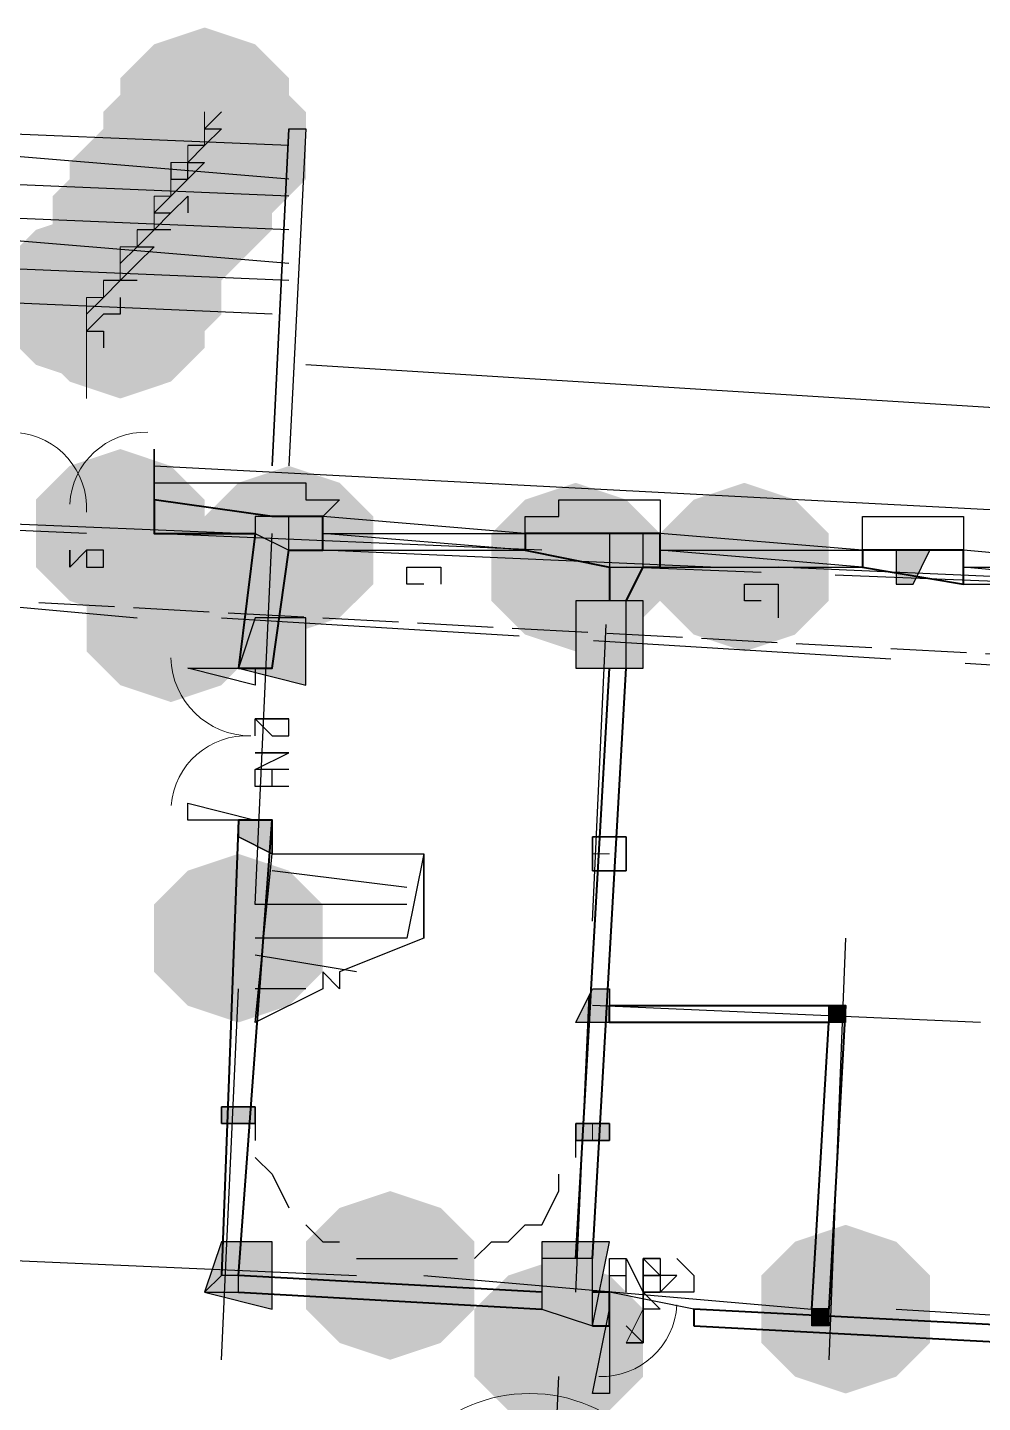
# Model space of a CAD drawing. Header units: millimetres. Extents: x 1542 to 2698, y 1376 to 2197.
# Drawn here: x 1724.28 to 1734.35, y 1835.37 to 1849.87 of the extents above; entities that cross this region are included whole.
import ezdxf

# ---------------------------------------------------------------- set-up
doc = ezdxf.new("R2010")
doc.units = ezdxf.units.MM
doc.linetypes.add('PDF_IMPORT', pattern=[1, 0.8, -0.2])
for name, color, linetype in [('PDF_0', 7, 'Continuous'), ('PDF_COLU', 7, 'Continuous'), ('PDF_COLU_GZ', 7, 'Continuous'), ('PDF_COLU_GZ_HATCH', 6, 'Continuous'), ('PDF_DOTE', 1, 'Continuous'), ('PDF_GROUND', 2, 'Continuous'), ('PDF_STAIR', 2, 'Continuous'), ('PDF_WALL', 5, 'Continuous'), ('PDF_WINDOW', 2, 'Continuous'), ('PDF_WINDOW_TEXT', 7, 'Continuous')]:
    doc.layers.add(name, color=color, linetype=linetype)
for name, color, linetype, true_color in [('PDF_COLU-HATCH', 251, 'Continuous', 0x5a5a5a), ('PDF_COLUMN', 254, 'Continuous', 0xdcdcdc), ('PDF_PUB_HATCH', 8, 'Continuous', 0x7f7f7f)]:
    doc.layers.add(name, color=color, linetype=linetype, true_color=true_color)

msp = doc.modelspace()

# ---------------------------------------------------------------- hatches: boundary and pattern name
at = {"layer": 'PDF_0', "transparency": 33554559}
for points in [[(1726.148, 1849.873), (1725.615, 1849.695), (1725.259, 1849.339), (1725.259, 1848.628), (1725.615, 1848.272), (1726.148, 1848.094), (1726.682, 1848.272), (1727.038, 1848.628), (1727.038, 1849.339), (1726.682, 1849.695)], [(1725.97, 1849.517), (1725.437, 1849.339), (1725.081, 1848.983), (1725.081, 1848.272), (1725.437, 1847.916), (1725.97, 1847.738), (1726.504, 1847.916), (1726.86, 1848.272), (1726.86, 1848.983), (1726.504, 1849.339)], [(1726.326, 1849.517), (1725.792, 1849.339), (1725.437, 1848.983), (1725.437, 1848.272), (1725.792, 1847.916), (1726.326, 1847.738), (1726.86, 1847.916), (1727.216, 1848.272), (1727.216, 1848.983), (1726.86, 1849.339)], [(1725.615, 1848.983), (1725.081, 1848.805), (1724.725, 1848.45), (1724.725, 1847.738), (1725.081, 1847.382), (1725.615, 1847.204), (1726.148, 1847.382), (1726.504, 1847.738), (1726.504, 1848.45), (1726.148, 1848.805)], [(1725.792, 1848.983), (1725.259, 1848.805), (1724.903, 1848.45), (1724.903, 1847.738), (1725.259, 1847.382), (1725.792, 1847.204), (1726.326, 1847.382), (1726.682, 1847.738), (1726.682, 1848.45), (1726.326, 1848.805)], [(1725.97, 1848.983), (1725.437, 1848.805), (1725.081, 1848.45), (1725.081, 1847.738), (1725.437, 1847.382), (1725.97, 1847.204), (1726.504, 1847.382), (1726.86, 1847.738), (1726.86, 1848.45), (1726.504, 1848.805)], [(1725.437, 1848.628), (1724.903, 1848.45), (1724.547, 1848.094), (1724.547, 1847.382), (1724.903, 1847.026), (1725.437, 1846.848), (1725.97, 1847.026), (1726.326, 1847.382), (1726.326, 1848.094), (1725.97, 1848.45)], [(1725.615, 1848.628), (1725.081, 1848.45), (1724.725, 1848.094), (1724.725, 1847.382), (1725.081, 1847.026), (1725.615, 1846.848), (1726.148, 1847.026), (1726.504, 1847.382), (1726.504, 1848.094), (1726.148, 1848.45)], [(1725.437, 1848.45), (1724.903, 1848.272), (1724.547, 1847.916), (1724.547, 1847.204), (1724.903, 1846.848), (1725.437, 1846.67), (1725.97, 1846.848), (1726.326, 1847.204), (1726.326, 1847.916), (1725.97, 1848.272)], [(1725.259, 1848.094), (1724.725, 1847.916), (1724.369, 1847.56), (1724.369, 1846.848), (1724.725, 1846.492), (1725.259, 1846.314), (1725.792, 1846.492), (1726.148, 1846.848), (1726.148, 1847.56), (1725.792, 1847.916)], [(1725.437, 1848.094), (1724.903, 1847.916), (1724.547, 1847.56), (1724.547, 1846.848), (1724.903, 1846.492), (1725.437, 1846.314), (1725.97, 1846.492), (1726.326, 1846.848), (1726.326, 1847.56), (1725.97, 1847.916)], [(1725.437, 1848.094), (1724.903, 1847.916), (1724.547, 1847.56), (1724.547, 1846.848), (1724.903, 1846.492), (1725.437, 1846.314), (1725.97, 1846.492), (1726.326, 1846.848), (1726.326, 1847.56), (1725.97, 1847.916)], [(1724.903, 1847.916), (1724.369, 1847.738), (1724.013, 1847.382), (1724.013, 1846.67), (1724.369, 1846.314), (1724.903, 1846.137), (1725.437, 1846.314), (1725.792, 1846.67), (1725.792, 1847.382), (1725.437, 1847.738)], [(1725.259, 1847.738), (1724.725, 1847.56), (1724.369, 1847.204), (1724.369, 1846.492), (1724.725, 1846.137), (1725.259, 1845.959), (1725.792, 1846.137), (1726.148, 1846.492), (1726.148, 1847.204), (1725.792, 1847.56)]]:
    msp.add_hatch(color=256, dxfattribs=at).paths.add_polyline_path(points)
at = {"layer": 'PDF_COLU-HATCH', "transparency": 33554559}
for points in [[(1730.774, 1843.824), (1730.063, 1843.824), (1730.063, 1843.112), (1730.774, 1843.112)], [(1727.216, 1843.646), (1726.682, 1843.646), (1726.504, 1843.112), (1727.216, 1842.934)], [(1726.86, 1837.062), (1726.326, 1837.062), (1726.148, 1836.529), (1726.86, 1836.351)], [(1730.419, 1837.062), (1729.707, 1837.062), (1729.707, 1836.351), (1730.241, 1836.173)]]:
    msp.add_hatch(color=256, dxfattribs=at).paths.add_polyline_path(points)
at = {"layer": 'PDF_COLU_GZ_HATCH', "transparency": 33554559}
for points in [[(1727.038, 1844.713), (1726.682, 1844.713), (1726.682, 1844.535), (1727.038, 1844.357)], [(1730.774, 1844.535), (1730.419, 1844.535), (1730.419, 1844.179), (1730.774, 1844.179)], [(1733.799, 1844.357), (1733.443, 1844.357), (1733.443, 1844.001), (1733.621, 1844.001)], [(1726.86, 1841.51), (1726.504, 1841.51), (1726.504, 1841.333), (1726.86, 1841.155)], [(1730.063, 1839.375), (1730.419, 1839.375), (1730.419, 1839.731), (1730.241, 1839.731)], [(1732.91, 1839.553), (1732.732, 1839.553), (1732.732, 1839.375), (1732.91, 1839.375)], [(1726.682, 1838.486), (1726.326, 1838.486), (1726.326, 1838.308), (1726.682, 1838.308)], [(1730.419, 1838.308), (1730.063, 1838.308), (1730.063, 1838.13), (1730.419, 1838.13)], [(1732.732, 1836.351), (1732.554, 1836.351), (1732.554, 1836.173), (1732.732, 1836.173)]]:
    msp.add_hatch(color=256, dxfattribs=at).paths.add_polyline_path(points)
at = {"layer": 'PDF_DOTE', "transparency": 33554559}
for points in [[(1725.259, 1845.425), (1724.725, 1845.247), (1724.369, 1844.891), (1724.369, 1844.179), (1724.725, 1843.824), (1725.259, 1843.646), (1725.792, 1843.824), (1726.148, 1844.179), (1726.148, 1844.891), (1725.792, 1845.247)], [(1727.038, 1845.247), (1726.504, 1845.069), (1726.148, 1844.713), (1726.148, 1844.001), (1726.504, 1843.646), (1727.038, 1843.468), (1727.572, 1843.646), (1727.928, 1844.001), (1727.928, 1844.713), (1727.572, 1845.069)], [(1730.063, 1845.069), (1729.529, 1844.891), (1729.173, 1844.535), (1729.173, 1843.824), (1729.529, 1843.468), (1730.063, 1843.29), (1730.596, 1843.468), (1730.952, 1843.824), (1730.952, 1844.535), (1730.596, 1844.891)], [(1731.842, 1845.069), (1731.308, 1844.891), (1730.952, 1844.535), (1730.952, 1843.824), (1731.308, 1843.468), (1731.842, 1843.29), (1732.376, 1843.468), (1732.732, 1843.824), (1732.732, 1844.535), (1732.376, 1844.891)], [(1725.792, 1844.535), (1725.259, 1844.357), (1724.903, 1844.001), (1724.903, 1843.29), (1725.259, 1842.934), (1725.792, 1842.756), (1726.326, 1842.934), (1726.682, 1843.29), (1726.682, 1844.001), (1726.326, 1844.357)], [(1726.504, 1841.155), (1725.97, 1840.977), (1725.615, 1840.621), (1725.615, 1839.909), (1725.97, 1839.553), (1726.504, 1839.375), (1727.038, 1839.553), (1727.394, 1839.909), (1727.394, 1840.621), (1727.038, 1840.977)], [(1728.105, 1837.596), (1727.572, 1837.418), (1727.216, 1837.062), (1727.216, 1836.351), (1727.572, 1835.995), (1728.105, 1835.817), (1728.639, 1835.995), (1728.995, 1836.351), (1728.995, 1837.062), (1728.639, 1837.418)], [(1732.91, 1837.24), (1732.376, 1837.062), (1732.02, 1836.706), (1732.02, 1835.995), (1732.376, 1835.639), (1732.91, 1835.461), (1733.443, 1835.639), (1733.799, 1835.995), (1733.799, 1836.706), (1733.443, 1837.062)], [(1729.885, 1836.884), (1729.351, 1836.706), (1728.995, 1836.351), (1728.995, 1835.639), (1729.351, 1835.283), (1729.885, 1835.105), (1730.419, 1835.283), (1730.774, 1835.639), (1730.774, 1836.351), (1730.419, 1836.706)]]:
    msp.add_hatch(color=256, dxfattribs=at).paths.add_polyline_path(points)
at = {"layer": 'PDF_PUB_HATCH', "transparency": 33554559}
for points in [[(1730.596, 1843.824), (1730.063, 1843.824), (1730.063, 1843.112), (1730.596, 1843.112)], [(1730.241, 1836.884), (1729.707, 1836.884), (1729.707, 1836.351), (1730.241, 1836.173)], [(1726.504, 1836.706), (1726.326, 1836.706), (1726.148, 1836.529), (1726.504, 1836.529)]]:
    msp.add_hatch(color=256, dxfattribs=at).paths.add_polyline_path(points)

# ---------------------------------------------------------------- linework, layer by layer
at = {"layer": 'PDF_0', "lineweight": 0}
for points in [[(1724.903, 1845.959), (1724.903, 1847.026), (1725.081, 1847.026), (1725.081, 1847.204), (1725.259, 1847.204), (1725.259, 1847.56), (1725.437, 1847.56), (1725.437, 1847.738), (1725.615, 1847.738), (1725.615, 1848.094), (1725.792, 1848.094), (1725.792, 1848.45), (1725.97, 1848.45), (1725.97, 1848.628), (1726.148, 1848.628), (1726.148, 1848.983)], [(1730.596, 1835.995), (1730.774, 1836.351), (1730.774, 1836.884)]]:
    msp.add_lwpolyline(points, dxfattribs=at)
at = {"layer": 'PDF_0', "lineweight": 25}
for points in [[(1726.326, 1848.983), (1726.148, 1848.805), (1726.326, 1848.805), (1726.148, 1848.628), (1725.97, 1848.45)], [(1726.86, 1845.247), (1727.038, 1848.805), (1727.216, 1848.805), (1727.038, 1845.247)], [(1726.86, 1845.247), (1727.038, 1848.805), (1726.86, 1845.247)], [(1726.148, 1848.628), (1725.97, 1848.628)], [(1725.792, 1848.45), (1725.792, 1848.272), (1725.97, 1848.272), (1725.97, 1848.45), (1726.148, 1848.45), (1725.97, 1848.272), (1725.792, 1848.094), (1725.615, 1847.916), (1725.792, 1847.916), (1725.97, 1848.094), (1725.97, 1847.916)], [(1725.792, 1847.916), (1725.615, 1847.738), (1725.437, 1847.56), (1725.259, 1847.382), (1725.437, 1847.56), (1725.615, 1847.56), (1725.437, 1847.382), (1725.259, 1847.204), (1725.081, 1847.026)], [(1725.792, 1847.738), (1725.615, 1847.738), (1725.437, 1847.738)], [(1725.437, 1847.204), (1725.259, 1847.204), (1725.081, 1847.026), (1724.903, 1846.848)], [(1725.259, 1847.204), (1725.081, 1847.204)], [(1725.259, 1847.026), (1725.259, 1846.848), (1725.081, 1846.848), (1724.903, 1846.67), (1725.081, 1846.67), (1725.081, 1846.492)], [(1725.615, 1845.247), (1746.076, 1844.179), (1745.009, 1824.252), (1707.466, 1826.209)], [(1725.615, 1844.891), (1725.615, 1845.069), (1725.97, 1845.069), (1727.216, 1845.069), (1727.216, 1844.891), (1727.572, 1844.891), (1727.394, 1844.713)], [(1729.529, 1844.535), (1729.529, 1844.713), (1729.885, 1844.713), (1729.885, 1844.891), (1730.952, 1844.891), (1730.952, 1844.713), (1730.952, 1844.535)], [(1733.087, 1844.357), (1733.087, 1844.713), (1734.155, 1844.713), (1734.155, 1844.357)], [(1730.774, 1836.884), (1730.952, 1836.884), (1730.952, 1836.706), (1730.774, 1836.884), (1730.774, 1836.706)], [(1730.952, 1836.884), (1730.774, 1836.884), (1730.952, 1836.884)], [(1730.952, 1836.706), (1730.952, 1836.529), (1730.774, 1836.529), (1730.952, 1836.351), (1730.774, 1836.351), (1730.774, 1836.529), (1730.774, 1836.351), (1730.774, 1836.173), (1730.774, 1836.351), (1730.774, 1836.173)], [(1730.774, 1836.529), (1730.774, 1836.706), (1730.774, 1836.529)], [(1730.952, 1836.706), (1730.774, 1836.706), (1730.952, 1836.706)], [(1730.952, 1836.706), (1730.774, 1836.706), (1730.952, 1836.706)], [(1730.952, 1836.706), (1730.774, 1836.706), (1730.952, 1836.706)], [(1730.952, 1836.706), (1730.774, 1836.706), (1730.952, 1836.706)], [(1731.308, 1836.351), (1730.419, 1836.529)], [(1730.952, 1836.529), (1730.774, 1836.529), (1730.952, 1836.529)], [(1730.952, 1836.529), (1730.774, 1836.529), (1730.952, 1836.529)], [(1730.952, 1836.529), (1730.774, 1836.529), (1730.952, 1836.529)], [(1730.774, 1835.995), (1730.774, 1836.173), (1730.774, 1835.995), (1730.596, 1835.995), (1730.774, 1835.995), (1730.596, 1836.173)]]:
    msp.add_lwpolyline(points, dxfattribs=at)
at = {"layer": 'PDF_0', "linetype": 'PDF_IMPORT', "lineweight": 25}
msp.add_lwpolyline([(1737.18, 1843.112), (1671.347, 1846.67)], dxfattribs=at)
at = {"layer": 'PDF_COLU', "lineweight": 25}
for points in [[(1730.774, 1843.112), (1730.774, 1843.824), (1730.063, 1843.824), (1730.063, 1843.112)], [(1727.216, 1842.934), (1727.216, 1843.646), (1726.682, 1843.646), (1726.504, 1843.112)], [(1726.86, 1836.351), (1726.86, 1837.062), (1726.326, 1837.062), (1726.148, 1836.529)], [(1730.241, 1836.173), (1730.419, 1837.062), (1729.707, 1837.062), (1729.707, 1836.351)]]:
    msp.add_lwpolyline(points, close=True, dxfattribs=at)
at = {"layer": 'PDF_COLU_GZ', "lineweight": 25}
for points in [[(1727.038, 1844.357), (1727.038, 1844.713), (1726.682, 1844.713), (1726.682, 1844.535)], [(1730.774, 1844.179), (1730.774, 1844.535), (1730.419, 1844.535), (1730.419, 1844.179)], [(1733.621, 1844.001), (1733.799, 1844.357), (1733.443, 1844.357), (1733.443, 1844.001)], [(1726.504, 1841.333), (1726.504, 1841.51), (1726.86, 1841.51), (1726.86, 1841.155), (1726.504, 1841.333), (1726.86, 1841.155), (1726.86, 1841.51), (1726.504, 1841.51)], [(1730.241, 1840.977), (1730.241, 1841.333), (1730.596, 1841.333), (1730.596, 1840.977), (1730.241, 1840.977), (1730.596, 1840.977), (1730.596, 1841.333), (1730.241, 1841.333)], [(1730.063, 1839.375), (1730.241, 1839.731), (1730.419, 1839.731), (1730.419, 1839.375)], [(1732.732, 1839.375), (1732.732, 1839.553), (1732.91, 1839.553), (1732.91, 1839.375)], [(1726.326, 1838.308), (1726.326, 1838.486), (1726.682, 1838.486), (1726.682, 1838.308), (1726.326, 1838.308), (1726.682, 1838.308), (1726.682, 1838.486), (1726.326, 1838.486)], [(1730.063, 1838.13), (1730.063, 1838.308), (1730.419, 1838.308), (1730.419, 1838.13), (1730.063, 1838.13), (1730.419, 1838.13), (1730.419, 1838.308), (1730.063, 1838.308)], [(1732.554, 1836.173), (1732.554, 1836.351), (1732.732, 1836.351), (1732.732, 1836.173)]]:
    msp.add_lwpolyline(points, close=True, dxfattribs=at)
at = {"layer": 'PDF_COLU_GZ_HATCH', "lineweight": 0}
msp.add_lwpolyline([(1730.241, 1841.155), (1730.419, 1841.155), (1730.419, 1841.155), (1730.419, 1841.155), (1730.419, 1841.155), (1730.419, 1841.155)], close=True, dxfattribs=at)
msp.add_lwpolyline([(1730.241, 1838.219), (1730.241, 1838.219), (1730.241, 1838.13), (1730.241, 1838.219), (1730.241, 1838.308)], dxfattribs=at)
at = {"layer": 'PDF_COLUMN', "lineweight": 25}
for points in [[(1730.063, 1843.112), (1730.596, 1843.112), (1730.596, 1843.824), (1730.063, 1843.824)], [(1729.707, 1836.351), (1730.241, 1836.173), (1730.241, 1836.884), (1729.707, 1836.884)], [(1726.148, 1836.529), (1726.504, 1836.529), (1726.504, 1836.706), (1726.326, 1836.706)]]:
    msp.add_lwpolyline(points, close=True, dxfattribs=at)
at = {"layer": 'PDF_DOTE', "linetype": 'PDF_IMPORT', "lineweight": 25, "ltscale": 3.918436}
for points in [[(1726.504, 1844.535), (1717.786, 1844.891)], [(1730.063, 1836.529), (1730.419, 1844.357)], [(1739.849, 1843.824), (1730.596, 1844.179)]]:
    msp.add_lwpolyline(points, dxfattribs=at)
at = {"layer": 'PDF_DOTE', "lineweight": 25}
for points in [[(1724.903, 1844.535), (1720.81, 1844.713)], [(1729.707, 1844.357), (1725.615, 1844.535)], [(1726.682, 1840.621), (1726.86, 1844.535)], [(1731.486, 1844.179), (1727.394, 1844.357)], [(1736.29, 1844.001), (1732.198, 1844.179)], [(1721.522, 1844.001), (1725.437, 1843.646)], [(1732.91, 1840.265), (1732.732, 1835.817)], [(1726.326, 1835.817), (1726.504, 1839.731)], [(1734.333, 1839.375), (1730.241, 1839.553)], [(1723.657, 1836.884), (1727.75, 1836.706)], [(1728.461, 1836.706), (1732.554, 1836.351)], [(1729.707, 1831.724), (1729.885, 1835.639)]]:
    msp.add_lwpolyline(points, dxfattribs=at)
at = {"layer": 'PDF_DOTE', "linetype": 'PDF_IMPORT', "lineweight": 25, "ltscale": 3.930536}
for points in [[(1726.326, 1843.646), (1735.045, 1843.112)], [(1733.443, 1836.351), (1742.162, 1835.817)]]:
    msp.add_lwpolyline(points, dxfattribs=at)
at = {"layer": 'PDF_GROUND', "lineweight": 25}
msp.add_lwpolyline([(1708.889, 1825.141), (1745.898, 1823.184), (1747.144, 1845.069), (1727.216, 1846.314)], dxfattribs=at)
at = {"layer": 'PDF_STAIR', "lineweight": 25}
for points in [[(1727.038, 1848.628), (1722.768, 1848.805)], [(1727.038, 1848.272), (1722.768, 1848.628)], [(1727.038, 1848.094), (1722.768, 1848.272)], [(1727.038, 1847.738), (1722.768, 1847.916)], [(1727.038, 1847.382), (1722.768, 1847.738)], [(1727.038, 1847.204), (1722.768, 1847.382)], [(1726.86, 1846.848), (1722.768, 1847.026)], [(1728.461, 1840.265), (1727.572, 1839.909), (1727.572, 1839.731), (1727.394, 1839.909), (1727.394, 1839.731), (1726.682, 1839.375), (1726.86, 1841.155), (1728.461, 1841.155), (1728.461, 1840.265), (1728.461, 1841.155), (1728.283, 1840.265), (1726.682, 1840.265)], [(1728.461, 1841.155), (1728.461, 1841.155)], [(1728.283, 1840.799), (1726.86, 1840.977)], [(1728.283, 1840.621), (1726.682, 1840.621)], [(1727.75, 1839.909), (1726.682, 1840.087)], [(1727.216, 1839.731), (1726.682, 1839.731)]]:
    msp.add_lwpolyline(points, dxfattribs=at)
at = {"layer": 'PDF_STAIR', "color": 254, "lineweight": 25, "true_color": 0xdcdcdc}
for points in [[(1726.682, 1838.486), (1726.682, 1838.308), (1726.682, 1838.13)], [(1730.063, 1837.952), (1730.063, 1838.13), (1730.063, 1838.308)], [(1726.682, 1837.952), (1726.86, 1837.774), (1727.038, 1837.418)], [(1728.995, 1836.884), (1729.173, 1837.062), (1729.351, 1837.062), (1729.529, 1837.24), (1729.707, 1837.24), (1729.885, 1837.596), (1729.885, 1837.774)], [(1727.216, 1837.24), (1727.394, 1837.062), (1727.572, 1837.062)], [(1727.75, 1836.884), (1727.928, 1836.884), (1728.283, 1836.884), (1728.639, 1836.884), (1728.817, 1836.884)]]:
    msp.add_lwpolyline(points, dxfattribs=at)
at = {"layer": 'PDF_WALL', "lineweight": 40}
for points in [[(1726.682, 1844.535), (1726.504, 1843.112), (1726.86, 1843.112), (1727.038, 1844.357), (1727.394, 1844.357), (1727.394, 1844.713), (1726.86, 1844.713), (1725.615, 1844.891), (1725.615, 1844.535)], [(1733.087, 1844.179), (1734.155, 1844.001), (1734.155, 1844.357), (1733.087, 1844.357)], [(1732.732, 1836.351), (1732.554, 1836.351), (1732.732, 1839.375), (1730.419, 1839.375), (1730.419, 1839.553), (1732.91, 1839.553)], [(1731.308, 1836.173), (1734.689, 1835.995), (1734.689, 1836.173), (1731.308, 1836.351)]]:
    msp.add_lwpolyline(points, close=True, dxfattribs=at)
for points in [[(1730.596, 1843.824), (1730.774, 1844.179), (1730.952, 1844.179), (1730.952, 1844.535), (1730.596, 1844.535), (1729.529, 1844.535), (1729.529, 1844.357), (1730.419, 1844.179), (1730.419, 1843.824)], [(1730.063, 1836.884), (1730.419, 1843.112)], [(1730.241, 1836.884), (1730.596, 1843.112)], [(1729.707, 1836.529), (1726.504, 1836.706), (1726.86, 1841.51), (1726.504, 1841.51), (1726.326, 1836.706)], [(1726.504, 1836.529), (1729.707, 1836.351)], [(1730.241, 1836.173), (1730.419, 1836.173), (1730.419, 1836.529), (1730.241, 1836.529)]]:
    msp.add_lwpolyline(points, dxfattribs=at)
at = {"layer": 'PDF_WALL', "lineweight": 0}
msp.add_circle((1729.577, 1833.853), 1.608, dxfattribs=at)
at = {"layer": 'PDF_WINDOW', "lineweight": 25}
for points in [[(1725.615, 1845.425), (1725.615, 1844.713), (1725.615, 1845.425)], [(1725.615, 1845.425), (1725.615, 1845.425)], [(1725.615, 1844.713), (1725.615, 1844.713)], [(1729.529, 1844.535), (1727.394, 1844.713), (1727.394, 1844.357), (1729.529, 1844.357), (1727.394, 1844.535), (1729.529, 1844.535), (1729.529, 1844.357)], [(1733.087, 1844.357), (1730.952, 1844.535), (1730.952, 1844.179), (1733.087, 1844.179), (1730.952, 1844.357), (1733.087, 1844.357), (1733.087, 1844.179)], [(1736.112, 1844.179), (1734.155, 1844.357), (1734.155, 1844.001), (1736.112, 1844.001), (1734.155, 1844.179), (1736.112, 1844.179), (1736.112, 1844.001)], [(1725.97, 1843.112), (1725.97, 1843.112)], [(1726.682, 1841.51), (1726.682, 1841.51)], [(1730.419, 1836.351), (1730.419, 1836.351)]]:
    msp.add_lwpolyline(points, dxfattribs=at)
at = {"layer": 'PDF_WINDOW', "lineweight": 13}
msp.add_lwpolyline([(1725.793, 1843.223, 0.406734), (1726.636, 1842.399, 0.406734), (1725.795, 1841.663)], format="xyb", dxfattribs=at)
at = {"layer": 'PDF_WINDOW', "lineweight": 25}
for points in [[(1726.682, 1842.934), (1725.97, 1843.112), (1726.682, 1843.112)], [(1725.97, 1841.51), (1725.97, 1841.688), (1726.682, 1841.51)], [(1730.241, 1835.461), (1730.419, 1836.351), (1730.419, 1835.461)]]:
    msp.add_lwpolyline(points, close=True, dxfattribs=at)
at = {"layer": 'PDF_WINDOW', "lineweight": 13}
for centre, start, end in [((1725.526, 1844.802), 88.3851, 176.9182), ((1724.102, 1844.802), 356.9184, 85.4514), ((1730.33, 1836.44), 268.3851, 356.9182)]:
    msp.add_arc(centre, 0.801, start, end, dxfattribs=at)
at = {"layer": 'PDF_WINDOW_TEXT', "lineweight": 25}
msp.add_lwpolyline([(1724.725, 1844.179), (1724.725, 1844.357), (1724.725, 1844.179), (1724.903, 1844.357)], close=True, dxfattribs=at)
for points in [[(1725.081, 1844.357), (1724.903, 1844.357), (1724.903, 1844.179), (1725.081, 1844.179), (1725.081, 1844.357), (1724.903, 1844.357), (1724.903, 1844.179)], [(1728.461, 1844.001), (1728.283, 1844.001), (1728.283, 1844.179), (1728.461, 1844.179), (1728.639, 1844.179), (1728.639, 1844.001)], [(1732.02, 1843.824), (1731.842, 1843.824), (1731.842, 1844.001), (1732.02, 1844.001), (1732.198, 1844.001), (1732.198, 1843.646)], [(1726.682, 1842.4), (1726.682, 1842.578), (1726.86, 1842.4), (1727.038, 1842.4), (1727.038, 1842.578), (1726.86, 1842.578), (1726.682, 1842.578), (1727.038, 1842.578)], [(1727.038, 1842.044), (1726.682, 1842.044), (1727.038, 1842.222), (1726.682, 1842.222), (1727.038, 1842.222)], [(1727.038, 1841.866), (1726.682, 1841.866), (1726.682, 1842.044)], [(1726.86, 1841.866), (1726.86, 1842.044)], [(1730.419, 1836.529), (1730.419, 1836.884), (1730.596, 1836.884)], [(1730.596, 1836.529), (1730.596, 1836.884), (1730.774, 1836.529), (1730.774, 1836.884), (1730.774, 1836.529)], [(1731.13, 1836.884), (1731.308, 1836.706), (1731.308, 1836.529), (1731.13, 1836.529), (1730.952, 1836.529), (1731.13, 1836.706), (1730.952, 1836.706)], [(1730.419, 1836.706), (1730.596, 1836.706)]]:
    msp.add_lwpolyline(points, dxfattribs=at)

doc.saveas('drawing.dxf')
